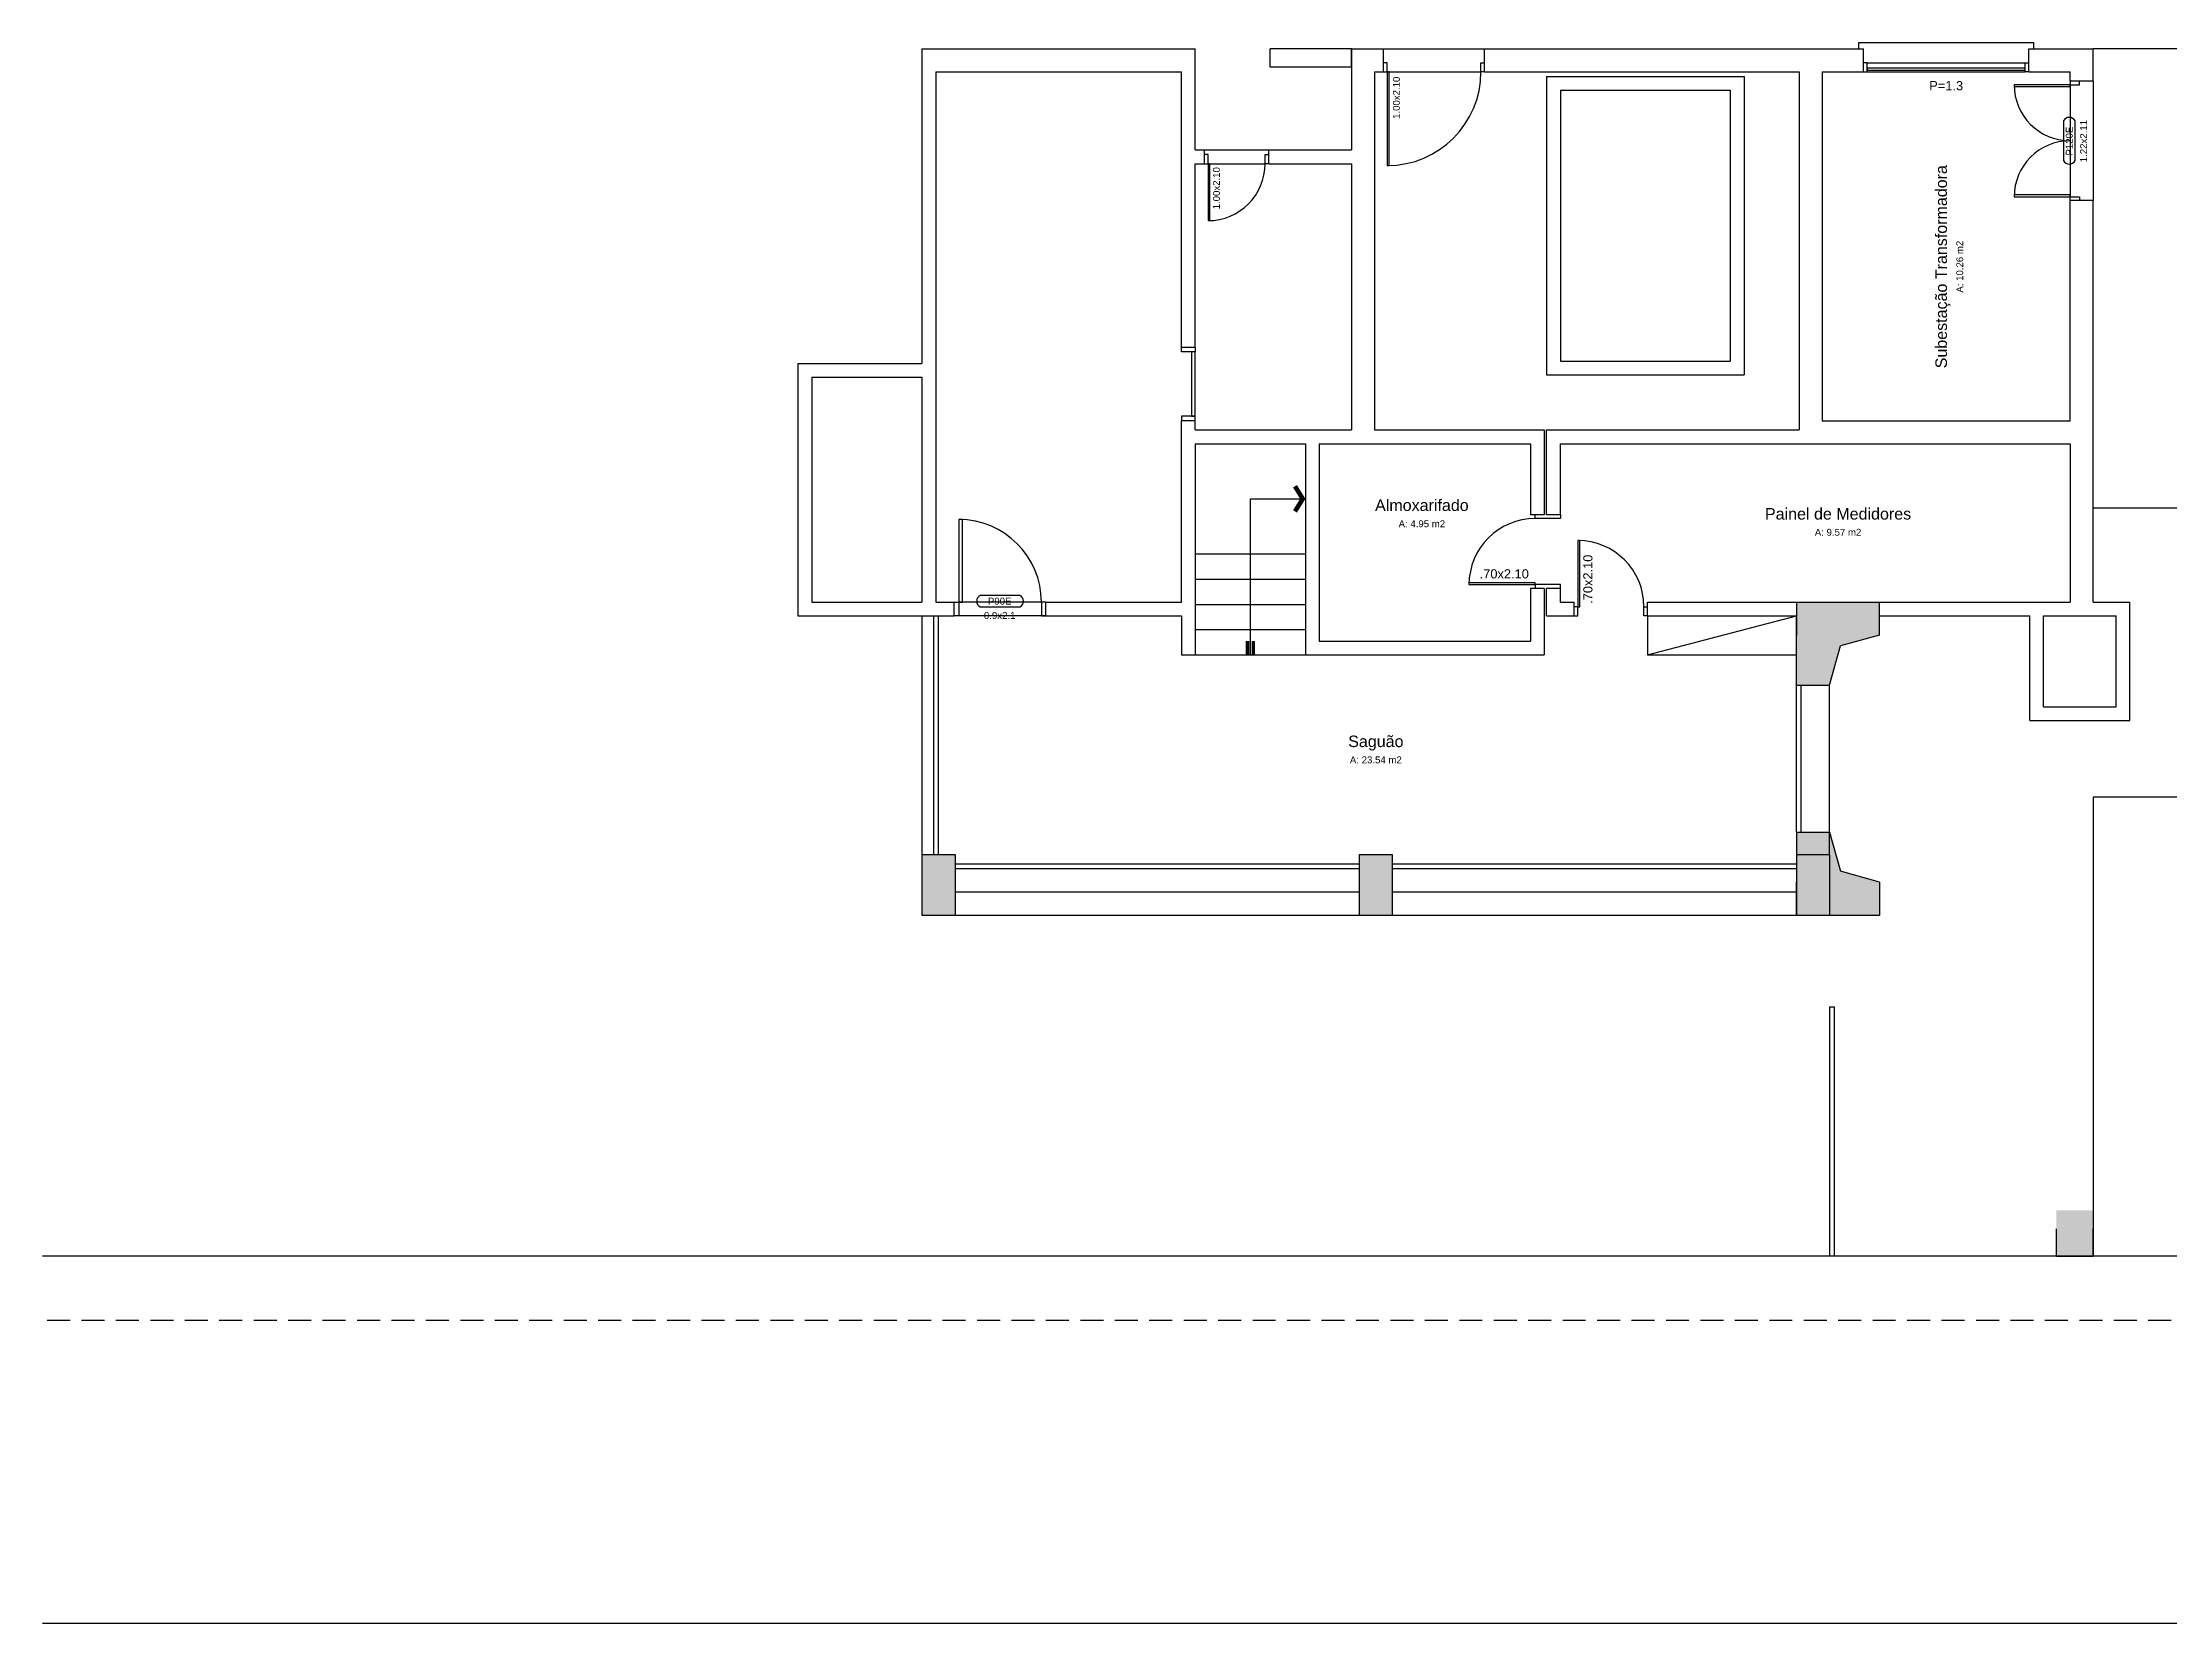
# Model space of a CAD drawing. Extents: x -29.2 to 13.9, y -3.5 to 26.2.
# Drawn here: x -29.18 to -6.03, y -3.48 to 13.74 of the extents above; entities that cross this region are included whole.
import ezdxf
from ezdxf.enums import TextEntityAlignment as Align

# ---------------------------------------------------------------- set-up
doc = ezdxf.new("R2010")
doc.units = 0
doc.linetypes.add('DASHED2', pattern=[0.375, 0.25, -0.125])
doc.layers.get('0').update_dxf_attribs({"linetype": 'CONTINUOUS'})
for name, color, linetype in [('ESPEC', 2, 'CONTINUOUS'), ('ESPECARQ', 7, 'CONTINUOUS'), ('ESQUADRIA', 10, 'CONTINUOUS'), ('ESTRUT', 8, 'CONTINUOUS'), ('MURO', 1, 'CONTINUOUS'), ('PAREDE', 6, 'CONTINUOUS'), ('REG60-100', 7, 'CONTINUOUS'), ('UNIDADE', 4, 'CONTINUOUS')]:
    doc.layers.add(name, color=color, linetype=linetype)
doc.styles.add('REGUA100', font='arial.ttf')
doc.styles.add('REGUA60', font='arial.ttf')
doc.styles.add('REGUA80', font='arial.ttf')

# ---------------------------------------------------------------- blocks, each defined once
blk = doc.blocks.new('INDESQ2')
at = {"color": 0, "linetype": 'BYBLOCK'}
for p, q in [((4.32, 2.96), (-4.32, 2.96)), ((-4.32, 0.44), (4.32, 0.44))]:
    blk.add_line(p, q, dxfattribs=at)
at = {"color": 0}
for centre, start, end in [((-3.67, 1.7), 117.3654, 242.6346), ((3.67, 1.7), 297.3654, 62.6346)]:
    blk.add_arc(centre, 1.42, start, end, dxfattribs=at)
at = {"style": 'REGUA60', "width": 1.4, "flags": 9}
blk.add_attdef('LOCAL', text='', height=1.5, dxfattribs=at).set_placement((-0.08, -4.35), align=Align.CENTER)
at = {"layer": 'ESPECARQ', "color": 0, "style": 'REGUA60'}
for tag, width, p in [('COD', 1.1, (-0.08, 0.95)), ('DIM', 1.4, (-0.08, -2.17))]:
    blk.add_attdef(tag, text='', height=1.5, dxfattribs=dict(at, width=width)).set_placement(p, align=Align.CENTER)
blk = doc.blocks.new('INDUNI1')
blk = doc.blocks.new('INDDIRI')
at = {"color": 4, "linetype": 'BYBLOCK'}
for points in [[(0, 1), (0, 0.25), (3, 1), (3, 0.25)], [(0, -0.25), (0, -1), (3, -0.25), (3, -1)]]:
    blk.add_solid(points, dxfattribs=at)
blk = doc.blocks.new('INDDIRF')
at = {"color": 4, "linetype": 'BYBLOCK'}
for points in [[(0, 0), (1.86, 3), (1.18, 0), (2.71, 2.47)], [(0, 0), (1.86, -3), (1.18, 0), (2.71, -2.47)]]:
    blk.add_solid(points, dxfattribs=at)

msp = doc.modelspace()

# ---------------------------------------------------------------- linework, layer by layer
for p, q in [((8.742, 13.665), (-6.858, 13.665)), ((0.342, 8.665), (-6.858, 8.665)), ((-16.633, 8.165), (-15.433, 8.165)), ((-16.633, 7.89), (-15.433, 7.89)), ((-19.608, 7.49), (-19.608, 4.89)), ((-16.633, 7.615), (-15.433, 7.615)), ((-11.708, 7.49), (-11.708, 7.065)), ((-11.708, 7.065), (-10.088, 7.49)), ((-16.633, 7.34), (-15.433, 7.34)), ((-16.633, 7.065), (-15.433, 7.065)), ((-11.708, 7.065), (-10.088, 7.065)), ((-9.728, 4.89), (-9.728, 6.735)), ((0.342, 5.515), (-6.858, 5.515)), ((-6.858, 5.515), (-6.858, 0.515)), ((-19.248, 4.485), (-14.848, 4.485)), ((-14.488, 4.485), (-10.088, 4.485)), ((-19.248, 4.23), (-14.848, 4.23)), ((-14.488, 4.23), (-10.088, 4.23)), ((-9.728, 3.23), (-9.728, 0.515)), ((-9.728, 3.23), (-9.678, 3.23)), ((-9.678, 3.23), (-9.678, 0.515)), ((9.042, 0.515), (-29.182, 0.515)), ((13.692, -3.485), (-29.182, -3.485))]:
    msp.add_line(p, q)
at = {"linetype": 'DASHED2'}
msp.add_line((9.742, -0.185), (-29.182, -0.185), dxfattribs=at)
msp.add_lwpolyline([(-16.033, 7.065), (-16.033, 8.765), (-15.433, 8.765)])
at = {"layer": 'ESQUADRIA', "color": 1}
for p, q in [((-9.318, 13.515), (-7.598, 13.515)), ((-14.543, 13.415), (-13.523, 13.415)), ((-9.318, 13.415), (-7.598, 13.415)), ((-7.108, 13.275), (-7.108, 12.055)), ((-16.493, 12.415), (-15.873, 12.415)), ((-18.308, 7.64), (-19.208, 7.64))]:
    msp.add_line(p, q, dxfattribs=at)
at = {"layer": 'ESQUADRIA'}
for p, q in [((-12.933, 8.55), (-12.933, 8.59)), ((-12.658, 8.59), (-12.658, 8.55)), ((-12.658, 8.55), (-12.933, 8.55)), ((-12.658, 7.83), (-12.933, 7.83)), ((-12.933, 7.83), (-12.933, 7.79)), ((-12.658, 7.79), (-12.658, 7.83)), ((-19.478, 4.89), (-19.478, 7.49)), ((-19.428, 4.89), (-19.428, 7.49)), ((-10.088, 5.135), (-10.088, 6.735)), ((-10.038, 5.135), (-10.038, 6.735)), ((-19.248, 4.79), (-14.848, 4.79)), ((-19.248, 4.74), (-14.848, 4.74)), ((-14.488, 4.79), (-10.088, 4.79)), ((-14.488, 4.74), (-10.088, 4.74))]:
    msp.add_line(p, q, dxfattribs=at)
for points in [[(-14.583, 13.665), (-14.583, 13.665), (-13.483, 13.665), (-13.483, 13.665)], [(-9.408, 13.665), (-9.408, 13.735), (-7.508, 13.735), (-7.508, 13.665)], [(-14.583, 13.415), (-14.543, 13.415), (-14.543, 13.515), (-14.583, 13.515)], [(-13.483, 13.415), (-13.523, 13.415), (-13.523, 13.515), (-13.483, 13.515)], [(-9.358, 13.415), (-9.318, 13.415), (-9.318, 13.515), (-9.358, 13.515)], [(-7.558, 13.415), (-7.598, 13.415), (-7.598, 13.515), (-7.558, 13.515)], [(-7.108, 13.315), (-7.108, 13.275), (-7.008, 13.275), (-7.008, 13.315)], [(-6.858, 13.315), (-6.858, 13.315), (-6.858, 12.015), (-6.858, 12.015)], [(-16.533, 12.565), (-16.533, 12.565), (-15.833, 12.565), (-15.833, 12.565)], [(-16.533, 12.415), (-16.493, 12.415), (-16.493, 12.515), (-16.533, 12.515)], [(-15.833, 12.415), (-15.873, 12.415), (-15.873, 12.515), (-15.833, 12.515)], [(-7.108, 12.015), (-7.108, 12.055), (-7.008, 12.055), (-7.008, 12.015)], [(-16.633, 10.415), (-16.633, 10.365), (-16.783, 10.365), (-16.783, 10.415)], [(-16.633, 9.615), (-16.633, 9.665), (-16.783, 9.665), (-16.783, 9.615)], [(-19.258, 7.64), (-19.208, 7.64), (-19.208, 7.49), (-19.258, 7.49)], [(-18.258, 7.49), (-18.258, 7.49), (-19.258, 7.49), (-19.258, 7.49)], [(-18.258, 7.64), (-18.308, 7.64), (-18.308, 7.49), (-18.258, 7.49)], [(-12.508, 7.49), (-12.468, 7.49), (-12.468, 7.59), (-12.508, 7.59)], [(-11.708, 7.49), (-11.748, 7.49), (-11.748, 7.59), (-11.708, 7.59)]]:
    msp.add_lwpolyline(points, dxfattribs=at)
for points in [[(-9.318, 13.435), (-7.598, 13.435), (-7.598, 13.455), (-9.318, 13.455)], [(-14.543, 13.415), (-14.543, 12.395), (-14.523, 12.395), (-14.523, 13.415)], [(-7.108, 13.275), (-7.718, 13.275), (-7.718, 13.255), (-7.108, 13.255)], [(-16.493, 12.415), (-16.493, 11.795), (-16.473, 11.795), (-16.473, 12.415)], [(-7.718, 12.055), (-7.108, 12.055), (-7.108, 12.075), (-7.718, 12.075)], [(-16.633, 9.665), (-16.633, 10.365), (-16.673, 10.365), (-16.673, 9.665)], [(-19.208, 8.54), (-19.208, 7.64), (-19.168, 7.64), (-19.168, 8.54)], [(-12.448, 7.59), (-12.448, 8.31), (-12.468, 8.31), (-12.468, 7.59)], [(-12.933, 7.85), (-13.653, 7.85), (-13.653, 7.83), (-12.933, 7.83)]]:
    msp.add_lwpolyline(points, close=True, dxfattribs=at)
for centre, radius, start, end in [((-14.543, 13.415), 1.02, 270, 0), ((-7.108, 13.275), 0.61, 180, 270), ((-7.108, 12.055), 0.61, 90, 180), ((-16.493, 12.415), 0.62, 270, 0), ((-19.208, 7.64), 0.9, 0, 90), ((-12.933, 7.83), 0.72, 90, 180), ((-12.468, 7.59), 0.72, 0, 90)]:
    msp.add_arc(centre, radius, start, end, dxfattribs=at)
at = {"layer": 'ESTRUT'}
for p, q in [((-10.088, 7.64), (-9.183, 7.64)), ((-9.183, 7.28), (-9.183, 7.64)), ((-9.183, 7.28), (-9.61, 7.162)), ((-9.728, 6.735), (-9.61, 7.162)), ((-9.728, 5.135), (-9.61, 4.708)), ((-19.608, 4.89), (-19.248, 4.89)), ((-19.608, 4.89), (-19.608, 4.23)), ((-19.248, 4.89), (-19.248, 4.23)), ((-14.848, 4.89), (-14.488, 4.89)), ((-14.848, 4.89), (-14.848, 4.23)), ((-14.488, 4.89), (-14.488, 4.23)), ((-10.088, 4.89), (-9.728, 4.89)), ((-10.088, 4.89), (-10.088, 4.23)), ((-9.728, 4.89), (-9.728, 4.23)), ((-9.183, 4.59), (-9.61, 4.708)), ((-9.183, 4.59), (-9.183, 4.23)), ((-19.608, 4.23), (-19.248, 4.23)), ((-14.848, 4.23), (-14.488, 4.23)), ((-10.088, 4.23), (-9.728, 4.23)), ((-10.088, 4.23), (-9.183, 4.23))]:
    msp.add_line(p, q, dxfattribs=at)
for points in [[(-10.088, 6.735), (-9.61, 7.162), (-10.088, 7.64)], [(-10.088, 7.64), (-9.61, 7.162), (-9.183, 7.28)], [(-10.088, 7.64), (-9.183, 7.28), (-9.183, 7.64)], [(-10.088, 6.735), (-9.728, 6.735), (-9.61, 7.162)], [(-10.088, 5.135), (-9.728, 5.135), (-9.61, 4.708)], [(-10.088, 5.135), (-9.61, 4.708), (-10.088, 4.23)], [(-19.608, 4.89), (-19.608, 4.23), (-19.248, 4.89), (-19.248, 4.23)], [(-14.848, 4.89), (-14.848, 4.23), (-14.488, 4.89), (-14.488, 4.23)], [(-10.088, 4.23), (-9.61, 4.708), (-9.183, 4.59)], [(-10.088, 4.23), (-9.183, 4.59), (-9.183, 4.23)], [(-6.858, 0.515), (-6.858, 1.015), (-7.258, 0.515), (-7.258, 1.015)], [(-7.258, 0.815), (-7.258, 0.515), (-6.858, 0.815), (-6.858, 0.515)]]:
    msp.add_solid(points, dxfattribs=at)
at = {"layer": 'MURO'}
for p, q in [((-14.933, 13.665), (-15.816, 13.665)), ((-15.816, 13.465), (-15.816, 13.665)), ((-14.933, 13.465), (-14.933, 13.665)), ((-14.933, 13.465), (-15.816, 13.465))]:
    msp.add_line(p, q, dxfattribs=at)
at = {"layer": 'PAREDE'}
for p, q in [((-19.608, 13.665), (-19.608, 10.24)), ((-19.608, 13.665), (-16.633, 13.665)), ((-16.633, 12.565), (-16.633, 13.665)), ((-14.933, 13.665), (-14.933, 12.565)), ((-14.933, 13.665), (-14.583, 13.665)), ((-14.583, 13.415), (-14.583, 13.665)), ((-13.483, 13.415), (-13.483, 13.665)), ((-13.483, 13.665), (-9.358, 13.665)), ((-9.358, 13.415), (-9.358, 13.665)), ((-7.558, 13.415), (-7.558, 13.665)), ((-7.558, 13.665), (-6.858, 13.665)), ((-6.858, 13.315), (-6.858, 13.665)), ((-19.458, 13.415), (-16.783, 13.415)), ((-19.458, 13.415), (-19.458, 7.64)), ((-16.783, 10.415), (-16.783, 13.415)), ((-14.683, 13.415), (-14.683, 9.515)), ((-14.683, 13.415), (-14.583, 13.415)), ((-13.483, 13.415), (-10.058, 13.415)), ((-12.808, 13.365), (-10.658, 13.365)), ((-12.808, 13.365), (-12.808, 10.115)), ((-12.658, 13.215), (-10.808, 13.215)), ((-12.658, 13.215), (-12.658, 10.265)), ((-10.808, 13.215), (-10.808, 10.265)), ((-10.658, 13.365), (-10.658, 10.115)), ((-10.058, 13.415), (-10.058, 9.515)), ((-9.808, 13.415), (-9.808, 9.615)), ((-9.808, 13.415), (-9.358, 13.415)), ((-7.558, 13.415), (-7.108, 13.415)), ((-7.108, 13.315), (-7.108, 13.415)), ((-6.858, 13.315), (-7.108, 13.315)), ((-16.633, 12.565), (-16.533, 12.565)), ((-16.533, 12.415), (-16.533, 12.565)), ((-15.833, 12.415), (-15.833, 12.565)), ((-15.833, 12.565), (-14.933, 12.565)), ((-16.633, 10.415), (-16.633, 12.415)), ((-16.633, 12.415), (-16.533, 12.415)), ((-15.833, 12.415), (-14.933, 12.415)), ((-14.933, 12.415), (-14.933, 9.515)), ((-6.858, 12.015), (-7.108, 12.015)), ((-7.108, 9.615), (-7.108, 12.015)), ((-6.858, 7.64), (-6.858, 12.015)), ((-20.958, 10.24), (-20.958, 7.49)), ((-20.958, 10.24), (-19.608, 10.24)), ((-16.633, 10.415), (-16.783, 10.415)), ((-12.658, 10.265), (-10.808, 10.265)), ((-20.808, 10.09), (-20.808, 7.64)), ((-20.808, 10.09), (-19.608, 10.09)), ((-19.608, 10.09), (-19.608, 7.64)), ((-12.808, 10.115), (-10.658, 10.115)), ((-16.633, 9.615), (-16.783, 9.615)), ((-16.783, 7.64), (-16.783, 9.615)), ((-16.633, 9.515), (-16.633, 9.615)), ((-16.633, 9.515), (-14.933, 9.515)), ((-14.683, 9.515), (-12.833, 9.515)), ((-12.833, 9.515), (-12.833, 8.59)), ((-12.808, 9.515), (-10.058, 9.515)), ((-12.808, 8.59), (-12.808, 9.515)), ((-9.808, 9.615), (-7.108, 9.615)), ((-16.633, 9.365), (-16.633, 7.065)), ((-16.633, 9.365), (-15.433, 9.365)), ((-15.433, 9.365), (-15.433, 7.065)), ((-15.283, 9.365), (-15.283, 7.215)), ((-15.283, 9.365), (-12.983, 9.365)), ((-12.983, 9.365), (-12.983, 8.59)), ((-12.658, 9.365), (-7.108, 9.365)), ((-12.658, 8.59), (-12.658, 9.365)), ((-7.108, 9.365), (-7.108, 7.64)), ((-12.833, 8.59), (-12.983, 8.59)), ((-12.658, 8.59), (-12.808, 8.59)), ((-12.983, 7.79), (-12.983, 7.215)), ((-12.833, 7.79), (-12.983, 7.79)), ((-12.833, 7.79), (-12.833, 7.065)), ((-12.658, 7.79), (-12.808, 7.79)), ((-12.808, 7.49), (-12.808, 7.79)), ((-12.658, 7.64), (-12.658, 7.79)), ((-20.958, 7.49), (-19.258, 7.49)), ((-20.808, 7.64), (-19.608, 7.64)), ((-19.458, 7.64), (-19.258, 7.64)), ((-19.258, 7.49), (-19.258, 7.64)), ((-18.258, 7.49), (-18.258, 7.64)), ((-18.258, 7.64), (-16.783, 7.64)), ((-18.258, 7.49), (-16.783, 7.49)), ((-16.783, 7.49), (-16.783, 7.065)), ((-12.808, 7.49), (-12.508, 7.49)), ((-12.658, 7.64), (-12.508, 7.64)), ((-12.508, 7.49), (-12.508, 7.64)), ((-11.708, 7.49), (-11.708, 7.64)), ((-11.708, 7.64), (-10.088, 7.64)), ((-11.708, 7.49), (-10.088, 7.49)), ((-10.088, 7.64), (-10.088, 7.28)), ((-10.088, 6.735), (-10.088, 7.49)), ((-9.183, 7.64), (-7.108, 7.64)), ((-9.183, 7.49), (-7.548, 7.49)), ((-7.548, 6.35), (-7.548, 7.49)), ((-7.398, 6.5), (-7.398, 7.49)), ((-7.398, 7.49), (-6.608, 7.49)), ((-6.858, 7.64), (-6.458, 7.64)), ((-6.608, 6.5), (-6.608, 7.49)), ((-6.458, 6.35), (-6.458, 7.64)), ((-15.283, 7.215), (-12.983, 7.215)), ((-16.783, 7.065), (-16.633, 7.065)), ((-15.433, 7.065), (-12.833, 7.065)), ((-10.088, 6.735), (-9.728, 6.735)), ((-7.398, 6.5), (-6.608, 6.5)), ((-7.548, 6.35), (-6.458, 6.35)), ((-10.088, 5.135), (-9.728, 5.135)), ((-10.088, 5.135), (-10.088, 4.38)), ((-10.088, 4.23), (-10.088, 4.59)), ((-7.258, 0.515), (-7.258, 0.815)), ((-6.858, 0.515), (-6.858, 0.815)), ((-7.258, 0.515), (-6.858, 0.515))]:
    msp.add_line(p, q, dxfattribs=at)
at = {"layer": 'UNIDADE'}
for p in [(-16.033, 7.89), (-16.033, 7.615)]:
    msp.add_point(p, dxfattribs=at)

# ---------------------------------------------------------------- block references
at = {"layer": 'ESPEC', "xscale": 0.05, "yscale": 0.05, "zscale": 0.05}
for name, p, rotation in [('INDDIRF', (-15.433, 8.765), 180), ('INDDIRI', (-16.033, 7.065), 90)]:
    msp.add_blockref(name, p, dxfattribs=dict(at, rotation=rotation))
at = {"layer": 'ESPECARQ'}
ref = msp.add_blockref('INDESQ2', (-7.033, 12.665), dxfattribs=dict(at, xscale=0.05, yscale=0.05, zscale=0.05, rotation=90))
ref.add_attrib('COD', 'P120E', dxfattribs={"color": 0, "height": 0.075, "rotation": 90, "style": 'REGUA60'}).set_placement((-7.081, 12.661), align=Align.CENTER)
ref.add_attrib('DIM', '1.22x2.11', dxfattribs={"color": 0, "height": 0.075, "rotation": 90, "style": 'REGUA60'}).set_placement((-6.925, 12.661), align=Align.CENTER)
ref = msp.add_blockref('INDESQ2', (-18.758, 7.565), dxfattribs=dict(at, xscale=0.05, yscale=0.05, zscale=0.05))
ref.add_attrib('COD', 'P90E', dxfattribs={"color": 0, "height": 0.075, "style": 'REGUA60'}).set_placement((-18.762, 7.613), align=Align.CENTER)
ref.add_attrib('DIM', '0.9x2.1', dxfattribs={"color": 0, "height": 0.075, "style": 'REGUA60'}).set_placement((-18.762, 7.457), align=Align.CENTER)
at = {"layer": 'UNIDADE'}
ref = msp.add_blockref('INDUNI1', (-8.664, 11.293), dxfattribs=dict(at, xscale=0.05000000000000071, yscale=0.04999999999999982, zscale=0.05, rotation=90))
ref.add_attrib('NOME2', 'Subestação Transformadora', dxfattribs={"layer": '0', "color": 0, "height": 0.125, "rotation": 90, "style": 'REGUA100', "flags": 8}).set_placement((-8.45, 11.293), align=Align.CENTER)
ref.add_attrib('AREA', 'A: 10.26 m2', dxfattribs={"layer": 'ESPECARQ', "height": 0.075, "rotation": 90, "style": 'REGUA60'}).set_placement((-8.273, 11.293), align=Align.CENTER)
ref = msp.add_blockref('INDUNI1', (-14.166, 8.847), dxfattribs=dict(at, xscale=0.05000000000000004, yscale=0.04999999999999982, zscale=0.05))
ref.add_attrib('NOME2', 'Almoxarifado', dxfattribs={"layer": '0', "color": 0, "height": 0.125, "style": 'REGUA100', "flags": 8}).set_placement((-14.166, 8.633), align=Align.CENTER)
ref.add_attrib('AREA', 'A: 4.95 m2', dxfattribs={"layer": 'ESPECARQ', "height": 0.075, "style": 'REGUA60'}).set_placement((-14.166, 8.456), align=Align.CENTER)
ref = msp.add_blockref('INDUNI1', (-9.635, 8.754), dxfattribs=dict(at, xscale=0.05000000000000004, yscale=0.05000000000000004, zscale=0.05))
ref.add_attrib('NOME2', 'Painel de Medidores', dxfattribs={"layer": '0', "color": 0, "height": 0.125, "style": 'REGUA100', "flags": 8}).set_placement((-9.635, 8.539), align=Align.CENTER)
ref.add_attrib('AREA', 'A: 9.57 m2', dxfattribs={"layer": 'ESPECARQ', "height": 0.075, "style": 'REGUA60'}).set_placement((-9.635, 8.363), align=Align.CENTER)
ref = msp.add_blockref('INDUNI1', (-14.667, 6.275), dxfattribs=dict(at, xscale=0.05, yscale=0.04999999999999999, zscale=0.05))
ref.add_attrib('NOME2', 'Saguão', dxfattribs={"layer": '0', "color": 0, "height": 0.125, "style": 'REGUA100', "flags": 8}).set_placement((-14.667, 6.061), align=Align.CENTER)
ref.add_attrib('AREA', 'A: 23.54 m2', dxfattribs={"layer": 'ESPECARQ', "height": 0.075, "style": 'REGUA60'}).set_placement((-14.667, 5.884), align=Align.CENTER)

# ---------------------------------------------------------------- texts
at = {"layer": 'ESPECARQ', "style": 'REGUA80'}
msp.add_text('P=1.3', height=0.1, dxfattribs=at).set_placement((-8.458, 13.265), align=Align.MIDDLE)
at = {"layer": 'REG60-100'}
for s, height, style, p in [('1.00x2.10', 0.075, 'REGUA60', (-14.406, 12.903)), ('1.00x2.10', 0.075, 'REGUA60', (-16.365, 11.918)), ('.70x2.10', 0.1, 'REGUA80', (-12.309, 7.621))]:
    msp.add_text(s, height=height, rotation=90, dxfattribs=dict(at, style=style)).set_placement(p)
at = {"layer": 'REG60-100', "style": 'REGUA80'}
msp.add_text('.70x2.10', height=0.1, dxfattribs=at).set_placement((-13.537, 7.898))

doc.saveas('drawing.dxf')
